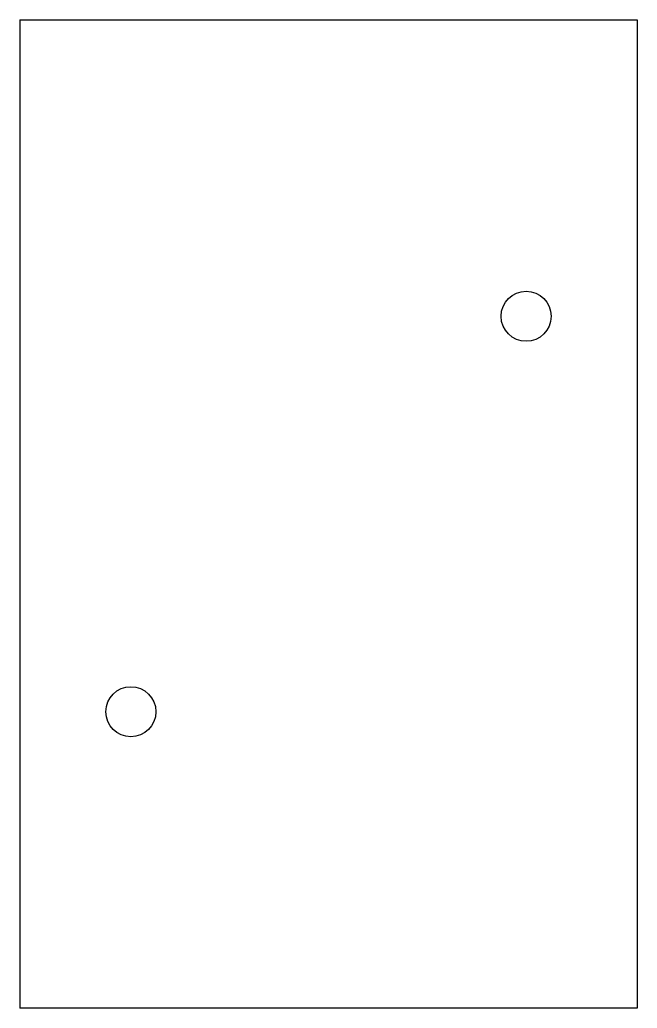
# Paper-space layout '_后视' of a CAD drawing. Header units: millimetres. Extents: x -31.5 to 18.5, y -10 to 70.
import ezdxf

# ---------------------------------------------------------------- set-up
doc = ezdxf.new("R2010")
doc.units = ezdxf.units.MM

psp = doc.layouts.new('_后视')

# ---------------------------------------------------------------- linework, layer by layer
at = {"color": 7, "linetype": 'Continuous', "lineweight": 25}
for p, q in [((-31.5, 70), (18.5, 70)), ((-31.5, 70), (-31.5, -10)), ((18.5, 70), (18.5, -10)), ((18.5, -10), (-31.5, -10))]:
    psp.add_line(p, q, dxfattribs=at)
for centre in [(9.5, 46), (-22.5, 14)]:
    psp.add_circle(centre, 2.025, dxfattribs=at)

doc.saveas('drawing.dxf')
